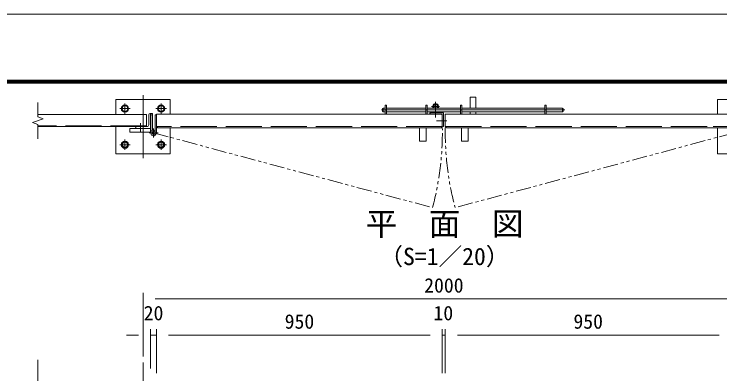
# Model space of a CAD drawing. Units: millimetres, scale not verified. Extents: x -4200 to 4200, y -2970 to 2970.
# Drawn here: x 352 to 2698, y 1774 to 2970 of the extents above; entities that cross this region are included whole.
import ezdxf
from ezdxf.enums import TextEntityAlignment as Align

# ---------------------------------------------------------------- set-up
doc = ezdxf.new("R2010")
doc.units = ezdxf.units.MM
doc.header["$LTSCALE"] = 20
for name, pattern in [('DASHED', [7.5, 6, -1.5]), ('USER1', [50.8, 31.75, -6.35, 6.35, -6.35]), ('USER2', [5, 2.5, -0.5, 0.5, -0.5, 0.5, -0.5])]:
    doc.linetypes.add(name, pattern=pattern)
for name, color, linetype, lineweight in [('0-0_D-STR1', 1, 'Continuous', 18), ('0-1_D-BMK', 2, 'USER1', 13), ('0-2_D-STR3', 3, 'Continuous', 13), ('0-3_D-STR-DIM', 7, 'Continuous', 9), ('0-7_D-TTL', 7, 'Continuous', 9)]:
    doc.layers.add(name, color=color, linetype=linetype, lineweight=lineweight)
doc.layers.add('0-8_D-TTL-TXT', color=7, linetype='Continuous')
doc.styles.add('ＭＳ ゴシック', font='')
doc.styles.get('ＭＳ ゴシック').set_extended_font_data('MS Gothic')

msp = doc.modelspace()

# ---------------------------------------------------------------- linework, layer by layer
at = {"layer": '0-0_D-STR1'}
for p, q in [((792.51, 2635.85), (430.51, 2635.85)), ((799.51, 2635.35), (799.51, 2602.35)), ((1775.51, 2637.35), (825.51, 2637.35)), ((825.51, 2637.35), (825.51, 2597.35)), ((1775.51, 2637.35), (1775.51, 2597.35)), ((1785.51, 2637.35), (2735.51, 2637.35)), ((1785.51, 2637.35), (1785.51, 2597.35)), ((793.01, 2595.85), (760.01, 2595.85)), ((1770.51, 2592.35), (830.51, 2592.35)), ((1790.51, 2592.35), (2730.51, 2592.35))]:
    msp.add_line(p, q, dxfattribs=at)
at = {"layer": '0-0_D-STR1', "linetype": 'DASHED'}
for p, q in [((792.51, 2598.85), (430.51, 2598.85)), ((1775.41, 2596.35), (825.61, 2596.35)), ((1785.61, 2596.35), (2735.41, 2596.35))]:
    msp.add_line(p, q, dxfattribs=at)
at = {"layer": '0-0_D-STR1'}
for points in [[(792.51, 2635.85), (792.51, 2595.85), (430.51, 2595.85)], [(805.51, 2589.85), (805.51, 2639.85), (804.01, 2639.85)], [(755.51, 2591.35), (755.51, 2589.85), (805.51, 2589.85)]]:
    msp.add_lwpolyline(points, dxfattribs=at)
for centre, radius, start, end in [((804.01, 2635.35), 4.5, 90, 180), ((760.01, 2591.35), 4.5, 90, 180), ((793.01, 2602.35), 6.5, 270, 0)]:
    msp.add_arc(centre, radius, start, end, dxfattribs=at)
at = {"layer": '0-0_D-STR1', "linetype": 'DASHED'}
for centre, start, end in [((830.51, 2597.35), 180, 270), ((1770.51, 2597.35), 270, 0), ((1790.51, 2597.35), 180, 270)]:
    msp.add_arc(centre, 5, start, end, dxfattribs=at)
at = {"layer": '0-1_D-BMK'}
for p, q in [((780.51, 2700.85), (780.51, 2490.85)), ((1753.01, 2678.12), (1753.01, 2625.97)), ((703.01, 2655.85), (738.01, 2655.85)), ((720.51, 2638.35), (720.51, 2673.35)), ((858.01, 2655.85), (823.01, 2655.85)), ((840.51, 2638.35), (840.51, 2673.35)), ((1739.69, 2663.25), (1766.33, 2663.25)), ((1573.67, 2651.35), (2182.42, 2651.35)), ((772.51, 2607.35), (772.51, 2578.35)), ((1755.65, 2614.85), (1790.26, 2614.85)), ((815.51, 2560.29), (815.51, 2590.02)), ((2885.51, 2595.85), (2675.51, 2595.85)), ((830.37, 2575.15), (800.65, 2575.15)), ((703.01, 2535.85), (738.01, 2535.85)), ((720.51, 2553.35), (720.51, 2518.35)), ((858.01, 2535.85), (823.01, 2535.85)), ((840.51, 2553.35), (840.51, 2518.35)), ((780.51, 1811.37), (780.51, -143.63))]:
    msp.add_line(p, q, dxfattribs=at)
at = {"layer": '0-1_D-BMK', "linetype": 'USER2'}
for p, q in [((815.51, 2575.15), (1742.95, 2326.65)), ((2745.51, 2575.15), (1818.07, 2326.65))]:
    msp.add_line(p, q, dxfattribs=at)
for centre, start, end in [((815.51, 2575.15), 345, 1.02644), ((2745.51, 2575.15), 178.97356, 195)]:
    msp.add_arc(centre, 960.15, start, end, dxfattribs=at)
at = {"layer": '0-2_D-STR3'}
for p, q in [((690.51, 2685.85), (870.51, 2685.85)), ((690.51, 2635.85), (690.51, 2685.85)), ((870.51, 2637.35), (870.51, 2685.85)), ((1867.59, 2693.85), (1867.59, 2657.85)), ((1867.59, 2693.85), (1886.59, 2693.85)), ((1886.59, 2693.85), (1886.59, 2657.85)), ((2870.51, 2685.85), (2690.51, 2685.85)), ((2690.51, 2637.35), (2690.51, 2685.85)), ((720.51, 2666.8), (711.01, 2661.36)), ((711.01, 2661.36), (711.01, 2650.35)), ((720.51, 2666.8), (730.01, 2661.36)), ((730.01, 2661.36), (730.01, 2650.35)), ((840.51, 2666.8), (831.01, 2661.36)), ((831.01, 2661.36), (831.01, 2650.35)), ((840.51, 2666.8), (850.01, 2661.36)), ((850.01, 2661.36), (850.01, 2650.35)), ((1577.09, 2655.85), (1579.09, 2657.85)), ((1577.09, 2655.85), (1577.09, 2646.85)), ((1579.09, 2644.85), (1579.09, 2657.85)), ((1579.09, 2657.85), (1585.51, 2657.85)), ((1585.51, 2637.35), (1585.51, 2666.85)), ((1590.01, 2666.85), (1585.51, 2666.85)), ((1590.01, 2637.35), (1590.01, 2666.85)), ((1590.01, 2657.85), (1721.01, 2657.85)), ((1721.01, 2637.35), (1721.01, 2666.85)), ((1721.01, 2666.85), (1725.51, 2666.85)), ((1725.51, 2666.85), (1725.51, 2637.35)), ((1725.51, 2657.85), (1835.51, 2657.85)), ((1835.51, 2666.85), (1835.51, 2637.35)), ((1840.01, 2666.85), (1835.51, 2666.85)), ((1840.01, 2637.35), (1840.01, 2666.85)), ((1840.01, 2657.85), (2116.01, 2657.85)), ((2116.01, 2637.35), (2116.01, 2666.85)), ((2116.01, 2666.85), (2120.51, 2666.85)), ((2120.51, 2637.35), (2120.51, 2666.85)), ((2120.51, 2657.85), (2175.09, 2657.85)), ((2175.09, 2657.85), (2175.09, 2644.85)), ((2175.09, 2657.85), (2177.09, 2655.85)), ((2177.09, 2655.85), (2177.09, 2646.85)), ((720.51, 2644.9), (711.01, 2650.35)), ((720.51, 2644.9), (730.01, 2650.35)), ((805.51, 2639.85), (805.51, 2577.85)), ((805.81, 2575.15), (805.81, 2634.85)), ((820.71, 2575.15), (820.71, 2634.85)), ((820.71, 2634.85), (825.21, 2634.85)), ((825.21, 2575.15), (825.21, 2634.85)), ((840.51, 2644.9), (831.01, 2650.35)), ((840.51, 2644.9), (850.01, 2650.35)), ((1577.09, 2646.85), (1579.09, 2644.85)), ((1579.09, 2644.85), (1585.51, 2644.85)), ((1590.01, 2644.85), (1721.01, 2644.85)), ((1725.51, 2644.85), (1835.51, 2644.85)), ((1771.51, 2637.35), (1737.51, 2637.35)), ((1738.01, 2644.35), (1738.01, 2641.35)), ((1768.01, 2644.35), (1738.01, 2644.35)), ((1768.01, 2641.35), (1738.01, 2641.35)), ((1738.51, 2644.35), (1738.51, 2644.85)), ((1767.51, 2644.85), (1767.51, 2644.35)), ((1768.01, 2644.35), (1768.01, 2641.35)), ((1775.51, 2633.35), (1775.51, 2599.35)), ((1779.51, 2596.35), (1779.51, 2641.35)), ((1840.01, 2644.85), (2116.01, 2644.85)), ((1867.59, 2637.35), (1867.59, 2644.85)), ((1886.59, 2637.35), (1886.59, 2644.85)), ((2120.51, 2644.85), (2175.09, 2644.85)), ((2177.09, 2646.85), (2175.09, 2644.85)), ((736.51, 2589.85), (736.51, 2577.85)), ((736.51, 2589.85), (805.51, 2589.85)), ((820.71, 2583.34), (818.3, 2579.54)), ((870.51, 2505.85), (870.51, 2592.35)), ((1699.51, 2592.35), (1699.51, 2547.35)), ((1721.51, 2592.35), (1721.51, 2547.35)), ((1779.51, 2596.35), (1778.51, 2596.35)), ((1839.51, 2592.35), (1839.51, 2547.35)), ((1861.51, 2592.35), (1861.51, 2547.35)), ((2690.51, 2505.85), (2690.51, 2592.35)), ((805.81, 2577.85), (736.51, 2577.85)), ((720.51, 2546.8), (711.01, 2541.36)), ((711.01, 2541.36), (711.01, 2530.35)), ((720.51, 2546.8), (730.01, 2541.36)), ((730.01, 2541.36), (730.01, 2530.35)), ((840.51, 2546.8), (831.01, 2541.36)), ((831.01, 2541.36), (831.01, 2530.35)), ((840.51, 2546.8), (850.01, 2541.36)), ((850.01, 2541.36), (850.01, 2530.35)), ((1721.51, 2547.35), (1699.51, 2547.35)), ((1839.51, 2547.35), (1861.51, 2547.35)), ((720.51, 2524.9), (711.01, 2530.35)), ((720.51, 2524.9), (730.01, 2530.35)), ((840.51, 2524.9), (831.01, 2530.35)), ((840.51, 2524.9), (850.01, 2530.35))]:
    msp.add_line(p, q, dxfattribs=at)
for points in [[(811.51, 2583.99), (811.51, 2639.85), (805.51, 2639.85)], [(810.31, 2583.34), (810.31, 2634.85), (805.81, 2634.85)], [(1779.51, 2641.35), (1734.51, 2641.35), (1734.51, 2640.35)], [(870.51, 2505.85), (690.51, 2505.85), (690.51, 2595.85)], [(2690.51, 2505.85), (2870.51, 2505.85), (2870.51, 2595.85)]]:
    msp.add_lwpolyline(points, dxfattribs=at)
for centre, radius in [((720.51, 2655.85), 12), ((720.51, 2655.85), 9.5), ((840.51, 2655.85), 12), ((840.51, 2655.85), 9.5), ((720.51, 2535.85), 12), ((720.51, 2535.85), 9.5), ((720.51, 2535.85), 8.5), ((840.51, 2535.85), 12), ((840.51, 2535.85), 9.5), ((840.51, 2535.85), 8.5)]:
    msp.add_circle(centre, radius, dxfattribs=at)
for centre, radius, start, end in [((1753.01, 2663.25), 9.55, 325.56727, 214.43273), ((1753.01, 2663.25), 8.35, 319.70684, 220.29317), ((1753.01, 2663.25), 8.1, 318.19015, 221.80986), ((1753.01, 2663.25), 6.5, 303.82287, 236.17714), ((1737.51, 2640.35), 3, 180, 270.00011), ((1771.51, 2633.35), 4, 0.00001, 90.00011), ((815.51, 2575.15), 9.7, 57.58265, 0), ((1778.51, 2599.35), 3, 180, 270), ((815.51, 2575.15), 5.2, 57.58265, 0)]:
    msp.add_arc(centre, radius, start, end, dxfattribs=at)
at = {"layer": '0-3_D-STR-DIM'}
for p, q in [((430.51, 2675.85), (430.51, 2628.68)), ((448.13, 2622.27), (430.51, 2628.68)), ((412.89, 2609.44), (448.13, 2622.27)), ((430.51, 2603.03), (412.89, 2609.44)), ((430.51, 2603.03), (430.51, 2555.85)), ((780.51, 1831.37), (780.51, 2042.86)), ((820.51, 2022.86), (2740.51, 2022.86)), ((765.51, 1902.86), (725.51, 1902.86)), ((805.51, 1791.37), (805.51, 1922.86)), ((805.51, 1902.86), (825.51, 1902.86)), ((825.51, 1776.37), (825.51, 1922.86)), ((825.51, 1776.37), (825.51, 1922.86)), ((865.51, 1902.86), (905.51, 1902.86)), ((865.51, 1902.86), (1735.51, 1902.86)), ((1735.51, 1902.86), (1695.51, 1902.86)), ((1775.51, 1776.37), (1775.51, 1922.86)), ((1775.51, 1776.37), (1775.51, 1922.86)), ((1775.51, 1902.86), (1785.51, 1902.86)), ((1785.51, 1776.37), (1785.51, 1922.86)), ((1785.51, 1776.37), (1785.51, 1922.86)), ((1825.51, 1902.86), (1865.51, 1902.86)), ((2695.51, 1902.86), (1825.51, 1902.86)), ((2695.51, 1902.86), (2655.51, 1902.86)), ((430.51, 1820.82), (430.51, 860.59))]:
    msp.add_line(p, q, dxfattribs=at)
at = {"layer": '0-7_D-TTL', "color": 2, "lineweight": 18}
msp.add_lwpolyline([(-4200, 2970), (4200, 2970), (4200, -2970), (-4200, -2970)], close=True, dxfattribs=at)
at = {"layer": '0-7_D-TTL'}
for points in [[(-3930, 2750), (3930, 2750), (3930, -2750), (-3930, -2750)], [(-3927.5, 2747.5), (3927.5, 2747.5), (3927.5, -2747.5), (-3927.5, -2747.5)], [(-3925, 2745), (3925, 2745), (3925, -2745), (-3925, -2745)], [(-3922.5, 2742.5), (3922.5, 2742.5), (3922.5, -2742.5), (-3922.5, -2742.5)], [(-3920, 2740), (3920, 2740), (3920, -2740), (-3920, -2740)]]:
    msp.add_lwpolyline(points, close=True, dxfattribs=at)

# ---------------------------------------------------------------- texts
at = {"layer": '0-3_D-STR-DIM', "style": 'ＭＳ ゴシック'}
for s, p in [('2000', (1715.26, 2029.61)), ('20', (782.76, 1937.61)), ('10', (1746.11, 1937.61)), ('950', (1251.39, 1909.61)), ('950', (2211.39, 1909.61))]:
    msp.add_text(s, height=48.09, dxfattribs=at).set_placement(p, align=Align.BOTTOM_LEFT)
at = {"layer": '0-8_D-TTL-TXT', "style": 'ＭＳ ゴシック'}
for s, height, p in [('平\u3000面\u3000図', 76.98, (1520.61, 2211.33)), ('（S=1／20）', 57.77, (1566.1, 2118.13))]:
    msp.add_text(s, height=height, dxfattribs=at).set_placement(p, align=Align.BOTTOM_LEFT)

doc.saveas('drawing.dxf')
